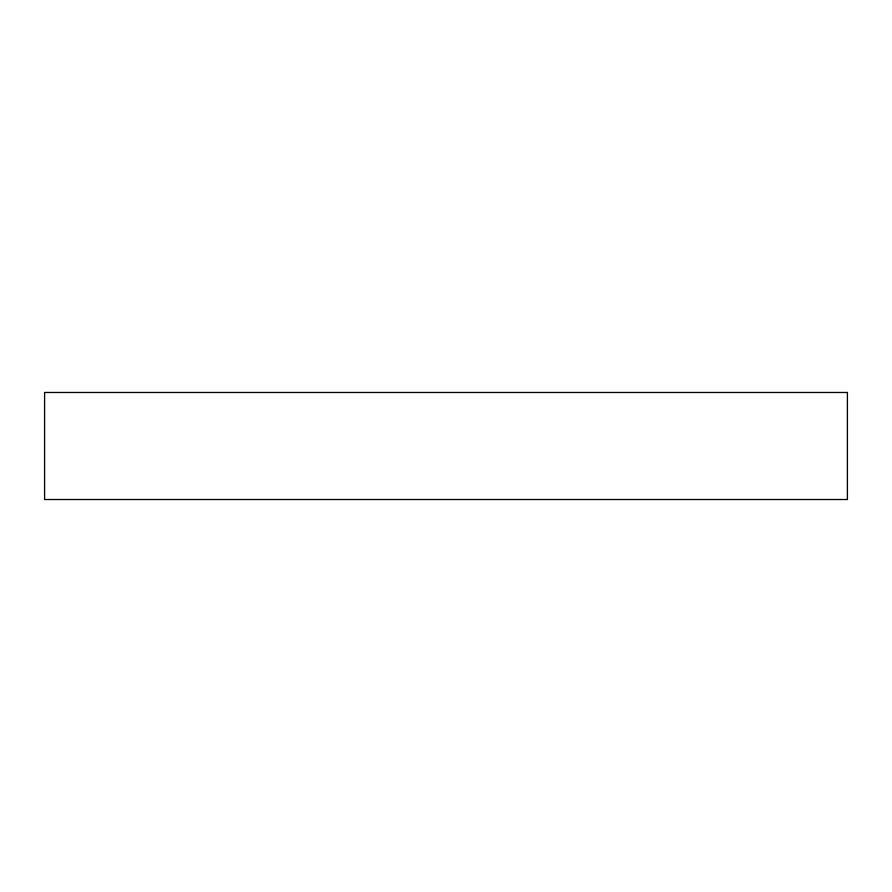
<?xml version="1.0" encoding="UTF-8"?>
<svg xmlns="http://www.w3.org/2000/svg" width="892" height="892" viewBox="0 0 892 892"><rect width="100%" height="100%" fill="white"/><g stroke="black" fill="none" stroke-linecap="round" stroke-linejoin="round"><path stroke-width="1.34" d="M847.4 392.48L44.6 392.48L44.6 499.52L847.4 499.52L847.4 392.48"/></g></svg>
